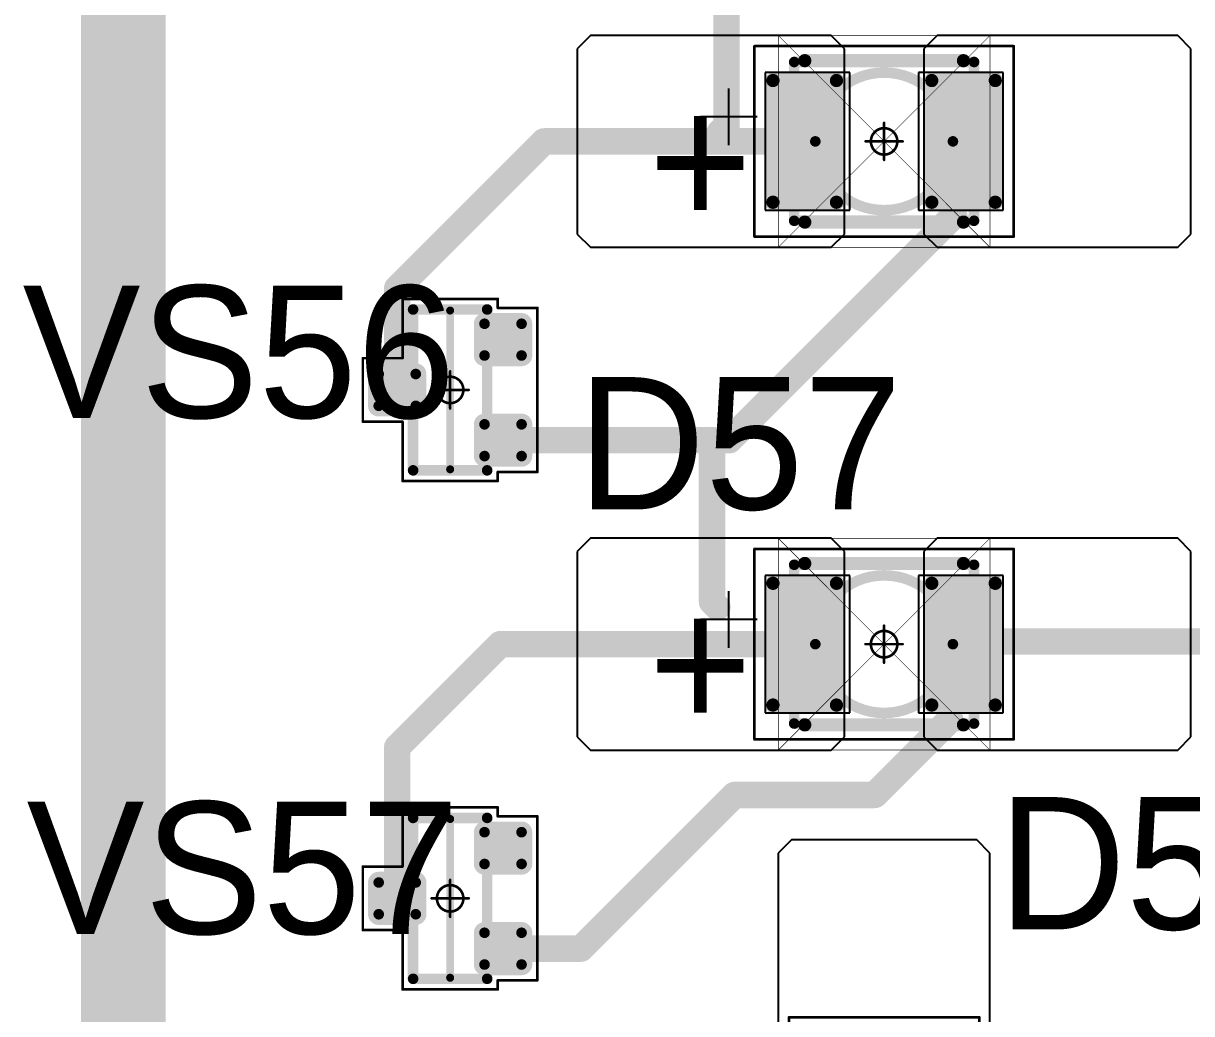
# Model space of a CAD drawing. Header units: millimetres. Extents: x 0 to 273, y 0 to 149.
# Drawn here: x 186.73 to 208.81, y 46.02 to 64.73 of the extents above; entities that cross this region are included whole.
import ezdxf

# ---------------------------------------------------------------- set-up
doc = ezdxf.new("R2010")
doc.units = ezdxf.units.MM
for name, color, linetype in [('Mechanical13', 56, 'Continuous'), ('Mechanical15', 56, 'Continuous'), ('Mechanical2', 216, 'Continuous'), ('TopLayer', 1, 'Continuous'), ('TopOverlay', 2, 'Continuous'), ('TopPaste', 8, 'Continuous'), ('TopSolder', 216, 'Continuous')]:
    doc.layers.add(name, color=color, linetype=linetype)

# ---------------------------------------------------------------- blocks, each defined once
blk = doc.blocks.new('SOT23_13')
at = {"layer": 'Mechanical13', "const_width": 0.2}
for points in [[(-0.7, 1.52), (-0.7, -1.52)], [(0.7, 1.52), (-0.7, 1.52)], [(0.7, 1.52), (0.7, -1.52)], [(0.7, -1.52), (-0.7, -1.52)]]:
    blk.add_lwpolyline(points, dxfattribs=at)
at = {"layer": 'Mechanical13', "const_width": 0.1}
for points in [[(-0.75, 1.52, 1), (-0.65, 1.52, 1)], [(-0.75, 1.52, 1), (-0.65, 1.52, 1)], [(0.65, 1.52, 1), (0.75, 1.52, 1)], [(0.65, 1.52, 1), (0.75, 1.52, 1)], [(-0.75, -1.52, 1), (-0.65, -1.52, 1)], [(-0.75, -1.52, 1), (-0.65, -1.52, 1)], [(0.65, -1.52, 1), (0.75, -1.52, 1)], [(0.65, -1.52, 1), (0.75, -1.52, 1)]]:
    blk.add_lwpolyline(points, format="xyb", close=True, dxfattribs=at)
at = {"layer": 'Mechanical15', "const_width": 0.05}
for points in [[(-0.9, 1.55), (-1.65, 1.55)], [(-1.65, 1.55), (-1.65, -1.55)], [(0.9, 1.72), (-0.9, 1.72)], [(-0.9, 1.72), (-0.9, 1.55)], [(0.9, 1.72), (0.9, 0.6)], [(1.65, 0.6), (0.9, 0.6)], [(1.65, 0.6), (1.65, -0.6)], [(0, 0.35), (0, -0.35)], [(0.35, 0), (-0.35, 0)], [(0.9, -0.6), (0.9, -1.72)], [(1.65, -0.6), (0.9, -0.6)], [(-0.9, -1.55), (-1.65, -1.55)], [(-0.9, -1.55), (-0.9, -1.72)], [(0.9, -1.72), (-0.9, -1.72)]]:
    blk.add_lwpolyline(points, dxfattribs=at)
at = {"layer": 'Mechanical15'}
for points, const_width in [([(-1.662, 1.55, 1), (-1.637, 1.55, 1)], 0.025), ([(-1.662, 1.55, 1), (-1.637, 1.55, 1)], 0.025), ([(-0.913, 1.72, 1), (-0.888, 1.72, 1)], 0.025), ([(-0.913, 1.72, 1), (-0.888, 1.72, 1)], 0.025), ([(-0.913, 1.55, 1), (-0.888, 1.55, 1)], 0.025), ([(-0.913, 1.55, 1), (-0.888, 1.55, 1)], 0.025), ([(0.888, 1.72, 1), (0.913, 1.72, 1)], 0.025), ([(0.888, 1.72, 1), (0.913, 1.72, 1)], 0.025), ([(0.888, 0.6, 1), (0.913, 0.6, 1)], 0.025), ([(0.888, 0.6, 1), (0.913, 0.6, 1)], 0.025), ([(1.637, 0.6, 1), (1.662, 0.6, 1)], 0.025), ([(1.637, 0.6, 1), (1.662, 0.6, 1)], 0.025), ([(0.25, 0, 1), (-0.25, 0, 1)], 0.05), ([(-0.012, 0.35, 1), (0.012, 0.35, 1)], 0.025), ([(-0.362, 0, 1), (-0.337, 0, 1)], 0.025), ([(-0.262, 0, 1), (-0.238, 0, 1)], 0.025), ([(0.238, 0, 1), (0.262, 0, 1)], 0.025), ([(0.337, 0, 1), (0.362, 0, 1)], 0.025), ([(-0.012, -0.35, 1), (0.012, -0.35, 1)], 0.025), ([(0.888, -0.6, 1), (0.913, -0.6, 1)], 0.025), ([(0.888, -0.6, 1), (0.913, -0.6, 1)], 0.025), ([(1.637, -0.6, 1), (1.662, -0.6, 1)], 0.025), ([(1.637, -0.6, 1), (1.662, -0.6, 1)], 0.025), ([(-1.662, -1.55, 1), (-1.637, -1.55, 1)], 0.025), ([(-1.662, -1.55, 1), (-1.637, -1.55, 1)], 0.025), ([(-0.913, -1.55, 1), (-0.888, -1.55, 1)], 0.025), ([(-0.913, -1.55, 1), (-0.888, -1.55, 1)], 0.025), ([(-0.913, -1.72, 1), (-0.888, -1.72, 1)], 0.025), ([(-0.913, -1.72, 1), (-0.888, -1.72, 1)], 0.025), ([(0.888, -1.72, 1), (0.913, -1.72, 1)], 0.025), ([(0.888, -1.72, 1), (0.913, -1.72, 1)], 0.025)]:
    blk.add_lwpolyline(points, format="xyb", close=True, dxfattribs=dict(at, const_width=const_width))
at = {"layer": 'TopLayer', "const_width": 0.1}
for points in [[(-1.4, 1.25, 1), (-1.3, 1.25, 1)], [(-0.7, 1.25, 1), (-0.6, 1.25, 1)], [(-1.4, 0.65, 1), (-1.3, 0.65, 1)], [(-0.7, 0.65, 1), (-0.6, 0.65, 1)], [(0.6, 0.3, 1), (0.7, 0.3, 1)], [(1.3, 0.3, 1), (1.4, 0.3, 1)], [(0.6, -0.3, 1), (0.7, -0.3, 1)], [(1.3, -0.3, 1), (1.4, -0.3, 1)], [(-1.4, -0.65, 1), (-1.3, -0.65, 1)], [(-0.7, -0.65, 1), (-0.6, -0.65, 1)], [(-1.4, -1.25, 1), (-1.3, -1.25, 1)], [(-0.7, -1.25, 1), (-0.6, -1.25, 1)]]:
    blk.add_lwpolyline(points, format="xyb", close=True, dxfattribs=at)
at = {"layer": 'TopLayer'}
for points in [[(-1.35, 1.35), (-1.35, 0.55), (-0.65, 1.35), (-0.65, 0.55)], [(-1.45, 1.25), (-1.45, 0.65), (-0.55, 1.25), (-0.55, 0.65)], [(0.55, 0.3), (0.55, -0.3), (1.45, 0.3), (1.45, -0.3)], [(0.65, 0.4), (0.65, -0.4), (1.35, 0.4), (1.35, -0.4)], [(-1.45, -0.65), (-1.45, -1.25), (-0.55, -0.65), (-0.55, -1.25)], [(-1.35, -0.55), (-1.35, -1.35), (-0.65, -0.55), (-0.65, -1.35)]]:
    blk.add_solid(points, dxfattribs=at)
at = {"layer": 'TopOverlay', "const_width": 0.15}
blk.add_lwpolyline([(0, 1.5), (0, -1.5)], dxfattribs=at)
at = {"layer": 'TopOverlay', "const_width": 0.075}
for points in [[(-0.038, 1.5, 1), (0.038, 1.5, 1)], [(-0.038, -1.5, 1), (0.038, -1.5, 1)]]:
    blk.add_lwpolyline(points, format="xyb", close=True, dxfattribs=at)
at = {"layer": 'TopPaste', "const_width": 0.075}
for points in [[(-1.387, 1.25, 1), (-1.313, 1.25, 1)], [(-0.687, 1.25, 1), (-0.613, 1.25, 1)], [(-1.387, 0.65, 1), (-1.313, 0.65, 1)], [(-0.687, 0.65, 1), (-0.613, 0.65, 1)], [(0.613, 0.3, 1), (0.687, 0.3, 1)], [(1.313, 0.3, 1), (1.387, 0.3, 1)], [(0.613, -0.3, 1), (0.687, -0.3, 1)], [(1.313, -0.3, 1), (1.387, -0.3, 1)], [(-1.387, -0.65, 1), (-1.313, -0.65, 1)], [(-0.687, -0.65, 1), (-0.613, -0.65, 1)], [(-1.387, -1.25, 1), (-1.313, -1.25, 1)], [(-0.687, -1.25, 1), (-0.613, -1.25, 1)]]:
    blk.add_lwpolyline(points, format="xyb", close=True, dxfattribs=at)
at = {"layer": 'TopPaste'}
for points in [[(-1.35, 1.325), (-1.35, 0.575), (-0.65, 1.325), (-0.65, 0.575)], [(-1.425, 1.25), (-1.425, 0.65), (-0.575, 1.25), (-0.575, 0.65)], [(0.575, 0.3), (0.575, -0.3), (1.425, 0.3), (1.425, -0.3)], [(0.65, 0.375), (0.65, -0.375), (1.35, 0.375), (1.35, -0.375)], [(-1.425, -0.65), (-1.425, -1.25), (-0.575, -0.65), (-0.575, -1.25)], [(-1.35, -0.575), (-1.35, -1.325), (-0.65, -0.575), (-0.65, -1.325)]]:
    blk.add_solid(points, dxfattribs=at)
at = {"layer": 'TopSolder', "const_width": 0.202}
for points in [[(-1.451, 1.25, 1), (-1.249, 1.25, 1)], [(-0.751, 1.25, 1), (-0.549, 1.25, 1)], [(-1.451, 0.65, 1), (-1.249, 0.65, 1)], [(-0.751, 0.65, 1), (-0.549, 0.65, 1)], [(0.549, 0.3, 1), (0.751, 0.3, 1)], [(1.249, 0.3, 1), (1.451, 0.3, 1)], [(0.549, -0.3, 1), (0.751, -0.3, 1)], [(1.249, -0.3, 1), (1.451, -0.3, 1)], [(-1.451, -0.65, 1), (-1.249, -0.65, 1)], [(-0.751, -0.65, 1), (-0.549, -0.65, 1)], [(-1.451, -1.25, 1), (-1.249, -1.25, 1)], [(-0.751, -1.25, 1), (-0.549, -1.25, 1)]]:
    blk.add_lwpolyline(points, format="xyb", close=True, dxfattribs=at)
at = {"layer": 'TopSolder'}
for points in [[(-1.35, 1.452), (-1.35, 0.448), (-0.65, 1.452), (-0.65, 0.448)], [(-1.552, 1.25), (-1.552, 0.65), (-0.448, 1.25), (-0.448, 0.65)], [(0.65, 0.502), (0.65, -0.502), (1.35, 0.502), (1.35, -0.502)], [(0.448, 0.3), (0.448, -0.3), (1.552, 0.3), (1.552, -0.3)], [(-1.552, -0.65), (-1.552, -1.25), (-0.448, -0.65), (-0.448, -1.25)], [(-1.35, -0.448), (-1.35, -1.452), (-0.65, -0.448), (-0.65, -1.452)]]:
    blk.add_solid(points, dxfattribs=at)
blk = doc.blocks.new('SOT23_14')
at = {"layer": 'Mechanical13', "const_width": 0.2}
for points in [[(-0.7, 1.52), (-0.7, -1.52)], [(0.7, 1.52), (-0.7, 1.52)], [(0.7, 1.52), (0.7, -1.52)], [(0.7, -1.52), (-0.7, -1.52)]]:
    blk.add_lwpolyline(points, dxfattribs=at)
at = {"layer": 'Mechanical13', "const_width": 0.1}
for points in [[(-0.75, 1.52, 1), (-0.65, 1.52, 1)], [(-0.75, 1.52, 1), (-0.65, 1.52, 1)], [(0.65, 1.52, 1), (0.75, 1.52, 1)], [(0.65, 1.52, 1), (0.75, 1.52, 1)], [(-0.75, -1.52, 1), (-0.65, -1.52, 1)], [(-0.75, -1.52, 1), (-0.65, -1.52, 1)], [(0.65, -1.52, 1), (0.75, -1.52, 1)], [(0.65, -1.52, 1), (0.75, -1.52, 1)]]:
    blk.add_lwpolyline(points, format="xyb", close=True, dxfattribs=at)
at = {"layer": 'Mechanical15', "const_width": 0.05}
for points in [[(-0.9, 1.55), (-1.65, 1.55)], [(-1.65, 1.55), (-1.65, -1.55)], [(0.9, 1.72), (-0.9, 1.72)], [(-0.9, 1.72), (-0.9, 1.55)], [(0.9, 1.72), (0.9, 0.6)], [(1.65, 0.6), (0.9, 0.6)], [(1.65, 0.6), (1.65, -0.6)], [(0, 0.35), (0, -0.35)], [(0.35, 0), (-0.35, 0)], [(0.9, -0.6), (0.9, -1.72)], [(1.65, -0.6), (0.9, -0.6)], [(-0.9, -1.55), (-1.65, -1.55)], [(-0.9, -1.55), (-0.9, -1.72)], [(0.9, -1.72), (-0.9, -1.72)]]:
    blk.add_lwpolyline(points, dxfattribs=at)
at = {"layer": 'Mechanical15'}
for points, const_width in [([(-1.662, 1.55, 1), (-1.637, 1.55, 1)], 0.025), ([(-1.662, 1.55, 1), (-1.637, 1.55, 1)], 0.025), ([(-0.913, 1.72, 1), (-0.888, 1.72, 1)], 0.025), ([(-0.913, 1.72, 1), (-0.888, 1.72, 1)], 0.025), ([(-0.913, 1.55, 1), (-0.888, 1.55, 1)], 0.025), ([(-0.913, 1.55, 1), (-0.888, 1.55, 1)], 0.025), ([(0.888, 1.72, 1), (0.913, 1.72, 1)], 0.025), ([(0.888, 1.72, 1), (0.913, 1.72, 1)], 0.025), ([(0.888, 0.6, 1), (0.913, 0.6, 1)], 0.025), ([(0.888, 0.6, 1), (0.913, 0.6, 1)], 0.025), ([(1.637, 0.6, 1), (1.662, 0.6, 1)], 0.025), ([(1.637, 0.6, 1), (1.662, 0.6, 1)], 0.025), ([(0.25, 0, 1), (-0.25, 0, 1)], 0.05), ([(-0.012, 0.35, 1), (0.012, 0.35, 1)], 0.025), ([(-0.362, 0, 1), (-0.337, 0, 1)], 0.025), ([(-0.262, 0, 1), (-0.238, 0, 1)], 0.025), ([(0.238, 0, 1), (0.262, 0, 1)], 0.025), ([(0.337, 0, 1), (0.362, 0, 1)], 0.025), ([(-0.012, -0.35, 1), (0.012, -0.35, 1)], 0.025), ([(0.888, -0.6, 1), (0.913, -0.6, 1)], 0.025), ([(0.888, -0.6, 1), (0.913, -0.6, 1)], 0.025), ([(1.637, -0.6, 1), (1.662, -0.6, 1)], 0.025), ([(1.637, -0.6, 1), (1.662, -0.6, 1)], 0.025), ([(-1.662, -1.55, 1), (-1.637, -1.55, 1)], 0.025), ([(-1.662, -1.55, 1), (-1.637, -1.55, 1)], 0.025), ([(-0.913, -1.55, 1), (-0.888, -1.55, 1)], 0.025), ([(-0.913, -1.55, 1), (-0.888, -1.55, 1)], 0.025), ([(-0.913, -1.72, 1), (-0.888, -1.72, 1)], 0.025), ([(-0.913, -1.72, 1), (-0.888, -1.72, 1)], 0.025), ([(0.888, -1.72, 1), (0.913, -1.72, 1)], 0.025), ([(0.888, -1.72, 1), (0.913, -1.72, 1)], 0.025)]:
    blk.add_lwpolyline(points, format="xyb", close=True, dxfattribs=dict(at, const_width=const_width))
at = {"layer": 'TopLayer', "const_width": 0.1}
for points in [[(-1.4, 1.25, 1), (-1.3, 1.25, 1)], [(-0.7, 1.25, 1), (-0.6, 1.25, 1)], [(-1.4, 0.65, 1), (-1.3, 0.65, 1)], [(-0.7, 0.65, 1), (-0.6, 0.65, 1)], [(0.6, 0.3, 1), (0.7, 0.3, 1)], [(1.3, 0.3, 1), (1.4, 0.3, 1)], [(0.6, -0.3, 1), (0.7, -0.3, 1)], [(1.3, -0.3, 1), (1.4, -0.3, 1)], [(-1.4, -0.65, 1), (-1.3, -0.65, 1)], [(-0.7, -0.65, 1), (-0.6, -0.65, 1)], [(-1.4, -1.25, 1), (-1.3, -1.25, 1)], [(-0.7, -1.25, 1), (-0.6, -1.25, 1)]]:
    blk.add_lwpolyline(points, format="xyb", close=True, dxfattribs=at)
at = {"layer": 'TopLayer'}
for points in [[(-1.35, 1.35), (-1.35, 0.55), (-0.65, 1.35), (-0.65, 0.55)], [(-1.45, 1.25), (-1.45, 0.65), (-0.55, 1.25), (-0.55, 0.65)], [(0.55, 0.3), (0.55, -0.3), (1.45, 0.3), (1.45, -0.3)], [(0.65, 0.4), (0.65, -0.4), (1.35, 0.4), (1.35, -0.4)], [(-1.45, -0.65), (-1.45, -1.25), (-0.55, -0.65), (-0.55, -1.25)], [(-1.35, -0.55), (-1.35, -1.35), (-0.65, -0.55), (-0.65, -1.35)]]:
    blk.add_solid(points, dxfattribs=at)
at = {"layer": 'TopOverlay', "const_width": 0.15}
blk.add_lwpolyline([(0, 1.5), (0, -1.5)], dxfattribs=at)
at = {"layer": 'TopOverlay', "const_width": 0.075}
for points in [[(-0.038, 1.5, 1), (0.038, 1.5, 1)], [(-0.038, -1.5, 1), (0.038, -1.5, 1)]]:
    blk.add_lwpolyline(points, format="xyb", close=True, dxfattribs=at)
at = {"layer": 'TopPaste', "const_width": 0.075}
for points in [[(-1.387, 1.25, 1), (-1.313, 1.25, 1)], [(-0.687, 1.25, 1), (-0.613, 1.25, 1)], [(-1.387, 0.65, 1), (-1.313, 0.65, 1)], [(-0.687, 0.65, 1), (-0.613, 0.65, 1)], [(0.613, 0.3, 1), (0.687, 0.3, 1)], [(1.313, 0.3, 1), (1.387, 0.3, 1)], [(0.613, -0.3, 1), (0.687, -0.3, 1)], [(1.313, -0.3, 1), (1.387, -0.3, 1)], [(-1.387, -0.65, 1), (-1.313, -0.65, 1)], [(-0.687, -0.65, 1), (-0.613, -0.65, 1)], [(-1.387, -1.25, 1), (-1.313, -1.25, 1)], [(-0.687, -1.25, 1), (-0.613, -1.25, 1)]]:
    blk.add_lwpolyline(points, format="xyb", close=True, dxfattribs=at)
at = {"layer": 'TopPaste'}
for points in [[(-1.35, 1.325), (-1.35, 0.575), (-0.65, 1.325), (-0.65, 0.575)], [(-1.425, 1.25), (-1.425, 0.65), (-0.575, 1.25), (-0.575, 0.65)], [(0.575, 0.3), (0.575, -0.3), (1.425, 0.3), (1.425, -0.3)], [(0.65, 0.375), (0.65, -0.375), (1.35, 0.375), (1.35, -0.375)], [(-1.425, -0.65), (-1.425, -1.25), (-0.575, -0.65), (-0.575, -1.25)], [(-1.35, -0.575), (-1.35, -1.325), (-0.65, -0.575), (-0.65, -1.325)]]:
    blk.add_solid(points, dxfattribs=at)
at = {"layer": 'TopSolder', "const_width": 0.202}
for points in [[(-1.451, 1.25, 1), (-1.249, 1.25, 1)], [(-0.751, 1.25, 1), (-0.549, 1.25, 1)], [(-1.451, 0.65, 1), (-1.249, 0.65, 1)], [(-0.751, 0.65, 1), (-0.549, 0.65, 1)], [(0.549, 0.3, 1), (0.751, 0.3, 1)], [(1.249, 0.3, 1), (1.451, 0.3, 1)], [(0.549, -0.3, 1), (0.751, -0.3, 1)], [(1.249, -0.3, 1), (1.451, -0.3, 1)], [(-1.451, -0.65, 1), (-1.249, -0.65, 1)], [(-0.751, -0.65, 1), (-0.549, -0.65, 1)], [(-1.451, -1.25, 1), (-1.249, -1.25, 1)], [(-0.751, -1.25, 1), (-0.549, -1.25, 1)]]:
    blk.add_lwpolyline(points, format="xyb", close=True, dxfattribs=at)
at = {"layer": 'TopSolder'}
for points in [[(-1.35, 1.452), (-1.35, 0.448), (-0.65, 1.452), (-0.65, 0.448)], [(-1.552, 1.25), (-1.552, 0.65), (-0.448, 1.25), (-0.448, 0.65)], [(0.65, 0.502), (0.65, -0.502), (1.35, 0.502), (1.35, -0.502)], [(0.448, 0.3), (0.448, -0.3), (1.552, 0.3), (1.552, -0.3)], [(-1.552, -0.65), (-1.552, -1.25), (-0.448, -0.65), (-0.448, -1.25)], [(-1.35, -0.448), (-1.35, -1.452), (-0.65, -0.448), (-0.65, -1.452)]]:
    blk.add_solid(points, dxfattribs=at)
blk = doc.blocks.new('T66G_97')
at = {"layer": 'Mechanical13'}
for p, q in [((2.936, 0.071), (2.936, -1)), ((2.4, -0.464), (3.471, -0.464))]:
    blk.add_line(p, q, dxfattribs=at)
at = {"layer": 'Mechanical13', "const_width": 0.2}
for points in [[(-1.7, -1.5), (-1.7, 1.5)], [(1.7, 1.5), (-1.7, 1.5)], [(1.7, -1.5), (1.7, 1.5)], [(1.7, -1.5), (-1.7, -1.5)]]:
    blk.add_lwpolyline(points, dxfattribs=at)
at = {"layer": 'Mechanical13'}
for points, const_width in [([(-1.75, 1.5, 1), (-1.65, 1.5, 1)], 0.1), ([(-1.75, 1.5, 1), (-1.65, 1.5, 1)], 0.1), ([(1.65, 1.5, 1), (1.75, 1.5, 1)], 0.1), ([(1.65, 1.5, 1), (1.75, 1.5, 1)], 0.1), ([(1.3, 0, 1), (-1.3, 0, 1)], 0.2), ([(-1.35, 0, 1), (-1.25, 0, 1)], 0.1), ([(1.25, 0, 1), (1.35, 0, 1)], 0.1), ([(-1.75, -1.5, 1), (-1.65, -1.5, 1)], 0.1), ([(-1.75, -1.5, 1), (-1.65, -1.5, 1)], 0.1), ([(1.65, -1.5, 1), (1.75, -1.5, 1)], 0.1), ([(1.65, -1.5, 1), (1.75, -1.5, 1)], 0.1)]:
    blk.add_lwpolyline(points, format="xyb", close=True, dxfattribs=dict(at, const_width=const_width))
at = {"layer": 'Mechanical15', "const_width": 0.05}
for points in [[(2.45, 1.8), (-2.45, 1.8)], [(-2.45, -1.8), (-2.45, 1.8)], [(2.45, -1.8), (2.45, 1.8)], [(0, -0.35), (0, 0.35)], [(0.35, 0), (-0.35, 0)], [(2.45, -1.8), (-2.45, -1.8)]]:
    blk.add_lwpolyline(points, dxfattribs=at)
at = {"layer": 'Mechanical15'}
for points, const_width in [([(-2.462, 1.8, 1), (-2.438, 1.8, 1)], 0.025), ([(-2.462, 1.8, 1), (-2.438, 1.8, 1)], 0.025), ([(2.438, 1.8, 1), (2.462, 1.8, 1)], 0.025), ([(2.438, 1.8, 1), (2.462, 1.8, 1)], 0.025), ([(0.25, 0, 1), (-0.25, 0, 1)], 0.05), ([(-0.012, 0.35, 1), (0.012, 0.35, 1)], 0.025), ([(-0.362, 0, 1), (-0.337, 0, 1)], 0.025), ([(-0.262, 0, 1), (-0.238, 0, 1)], 0.025), ([(0.238, 0, 1), (0.262, 0, 1)], 0.025), ([(0.337, 0, 1), (0.362, 0, 1)], 0.025), ([(-0.012, -0.35, 1), (0.012, -0.35, 1)], 0.025), ([(-2.462, -1.8, 1), (-2.438, -1.8, 1)], 0.025), ([(-2.462, -1.8, 1), (-2.438, -1.8, 1)], 0.025), ([(2.438, -1.8, 1), (2.462, -1.8, 1)], 0.025), ([(2.438, -1.8, 1), (2.462, -1.8, 1)], 0.025)]:
    blk.add_lwpolyline(points, format="xyb", close=True, dxfattribs=dict(at, const_width=const_width))
at = {"layer": 'TopLayer'}
for p, q in [((-5.55, 2), (-5.8, 1.75)), ((-1, 2), (-5.55, 2)), ((-0.75, 1.75), (-1, 2)), ((1, 2), (0.75, 1.75)), ((5.55, 2), (1, 2)), ((5.8, 1.75), (5.55, 2)), ((-5.8, 1.75), (-5.8, -1.75)), ((-0.75, -1.75), (-0.75, 1.75)), ((0.75, 1.75), (0.75, -1.75)), ((5.8, -1.75), (5.8, 1.75)), ((-5.8, -1.75), (-5.55, -2)), ((-1, -2), (-0.75, -1.75)), ((0.75, -1.75), (1, -2)), ((5.55, -2), (5.8, -1.75)), ((-5.55, -2), (-1, -2)), ((1, -2), (5.55, -2))]:
    blk.add_line(p, q, dxfattribs=at)
at = {"layer": 'TopLayer', "const_width": 0.15}
for points in [[(-2.175, 1.15, 1), (-2.025, 1.15, 1)], [(-0.975, 1.15, 1), (-0.825, 1.15, 1)], [(0.825, 1.15, 1), (0.975, 1.15, 1)], [(2.025, 1.15, 1), (2.175, 1.15, 1)], [(-2.175, -1.15, 1), (-2.025, -1.15, 1)], [(-0.975, -1.15, 1), (-0.825, -1.15, 1)], [(0.825, -1.15, 1), (0.975, -1.15, 1)], [(2.025, -1.15, 1), (2.175, -1.15, 1)]]:
    blk.add_lwpolyline(points, format="xyb", close=True, dxfattribs=at)
at = {"layer": 'TopLayer'}
for points in [[(-0.75, 1.15), (-2.25, 1.15), (-0.75, -1.15), (-2.25, -1.15)], [(-0.9, 1.3), (-2.1, 1.3), (-0.9, -1.3), (-2.1, -1.3)], [(2.25, 1.15), (0.75, 1.15), (2.25, -1.15), (0.75, -1.15)], [(2.1, 1.3), (0.9, 1.3), (2.1, -1.3), (0.9, -1.3)]]:
    blk.add_solid(points, dxfattribs=at)
at = {"layer": 'TopOverlay', "const_width": 0.25}
for points in [[(1.5, 1.525), (-1.5, 1.525)], [(1.5, -1.525), (-1.5, -1.525)]]:
    blk.add_lwpolyline(points, dxfattribs=at)
at = {"layer": 'TopOverlay', "const_width": 0.125}
for points in [[(-1.562, 1.525, 1), (-1.438, 1.525, 1)], [(1.438, 1.525, 1), (1.562, 1.525, 1)], [(-1.562, -1.525, 1), (-1.438, -1.525, 1)], [(1.438, -1.525, 1), (1.562, -1.525, 1)]]:
    blk.add_lwpolyline(points, format="xyb", close=True, dxfattribs=at)
at = {"layer": 'TopPaste', "const_width": 0.125}
for points in [[(-2.163, 1.15, 1), (-2.038, 1.15, 1)], [(-0.963, 1.15, 1), (-0.838, 1.15, 1)], [(0.838, 1.15, 1), (0.963, 1.15, 1)], [(2.038, 1.15, 1), (2.163, 1.15, 1)], [(-2.163, -1.15, 1), (-2.038, -1.15, 1)], [(-0.963, -1.15, 1), (-0.838, -1.15, 1)], [(0.838, -1.15, 1), (0.963, -1.15, 1)], [(2.038, -1.15, 1), (2.163, -1.15, 1)]]:
    blk.add_lwpolyline(points, format="xyb", close=True, dxfattribs=at)
at = {"layer": 'TopPaste'}
for points in [[(-0.775, 1.15), (-2.225, 1.15), (-0.775, -1.15), (-2.225, -1.15)], [(-0.9, 1.275), (-2.1, 1.275), (-0.9, -1.275), (-2.1, -1.275)], [(2.225, 1.15), (0.775, 1.15), (2.225, -1.15), (0.775, -1.15)], [(2.1, 1.275), (0.9, 1.275), (2.1, -1.275), (0.9, -1.275)]]:
    blk.add_solid(points, dxfattribs=at)
at = {"layer": 'TopSolder'}
for p, q in [((-2.25, 1.3), (-2.25, -1.3)), ((-0.65, 1.3), (-2.25, 1.3)), ((-0.65, -1.3), (-0.65, 1.3)), ((0.65, 1.3), (0.65, -1.3)), ((2.25, 1.3), (0.65, 1.3)), ((2.25, -1.3), (2.25, 1.3)), ((-2.25, -1.3), (-0.65, -1.3)), ((0.65, -1.3), (2.25, -1.3))]:
    blk.add_line(p, q, dxfattribs=at)
at = {"layer": 'TopOverlay'}
blk.add_text('+', height=2.5, dxfattribs=at).set_placement((2.5, -0.8))
blk = doc.blocks.new('T66G_98')
at = {"layer": 'Mechanical13'}
for p, q in [((2.936, 0.071), (2.936, -1)), ((2.4, -0.464), (3.471, -0.464))]:
    blk.add_line(p, q, dxfattribs=at)
at = {"layer": 'Mechanical13', "const_width": 0.2}
for points in [[(1.7, 1.5), (-1.7, 1.5)], [(-1.7, 1.5), (-1.7, -1.5)], [(1.7, 1.5), (1.7, -1.5)], [(1.7, -1.5), (-1.7, -1.5)]]:
    blk.add_lwpolyline(points, dxfattribs=at)
at = {"layer": 'Mechanical13'}
for points, const_width in [([(-1.75, 1.5, 1), (-1.65, 1.5, 1)], 0.1), ([(-1.75, 1.5, 1), (-1.65, 1.5, 1)], 0.1), ([(1.65, 1.5, 1), (1.75, 1.5, 1)], 0.1), ([(1.65, 1.5, 1), (1.75, 1.5, 1)], 0.1), ([(1.3, 0, 1), (-1.3, 0, 1)], 0.2), ([(-1.35, 0, 1), (-1.25, 0, 1)], 0.1), ([(1.25, 0, 1), (1.35, 0, 1)], 0.1), ([(-1.75, -1.5, 1), (-1.65, -1.5, 1)], 0.1), ([(-1.75, -1.5, 1), (-1.65, -1.5, 1)], 0.1), ([(1.65, -1.5, 1), (1.75, -1.5, 1)], 0.1), ([(1.65, -1.5, 1), (1.75, -1.5, 1)], 0.1)]:
    blk.add_lwpolyline(points, format="xyb", close=True, dxfattribs=dict(at, const_width=const_width))
at = {"layer": 'Mechanical15', "const_width": 0.05}
for points in [[(-2.45, 1.8), (-2.45, -1.8)], [(2.45, 1.8), (-2.45, 1.8)], [(2.45, 1.8), (2.45, -1.8)], [(0, 0.35), (0, -0.35)], [(0.35, 0), (-0.35, 0)], [(2.45, -1.8), (-2.45, -1.8)]]:
    blk.add_lwpolyline(points, dxfattribs=at)
at = {"layer": 'Mechanical15'}
for points, const_width in [([(-2.462, 1.8, 1), (-2.438, 1.8, 1)], 0.025), ([(-2.462, 1.8, 1), (-2.438, 1.8, 1)], 0.025), ([(2.438, 1.8, 1), (2.462, 1.8, 1)], 0.025), ([(2.438, 1.8, 1), (2.462, 1.8, 1)], 0.025), ([(0.25, 0, 1), (-0.25, 0, 1)], 0.05), ([(-0.012, 0.35, 1), (0.012, 0.35, 1)], 0.025), ([(-0.362, 0, 1), (-0.337, 0, 1)], 0.025), ([(-0.262, 0, 1), (-0.238, 0, 1)], 0.025), ([(0.238, 0, 1), (0.262, 0, 1)], 0.025), ([(0.337, 0, 1), (0.362, 0, 1)], 0.025), ([(-0.012, -0.35, 1), (0.012, -0.35, 1)], 0.025), ([(-2.462, -1.8, 1), (-2.438, -1.8, 1)], 0.025), ([(-2.462, -1.8, 1), (-2.438, -1.8, 1)], 0.025), ([(2.438, -1.8, 1), (2.462, -1.8, 1)], 0.025), ([(2.438, -1.8, 1), (2.462, -1.8, 1)], 0.025)]:
    blk.add_lwpolyline(points, format="xyb", close=True, dxfattribs=dict(at, const_width=const_width))
at = {"layer": 'TopLayer'}
for p, q in [((-5.55, 2), (-5.8, 1.75)), ((-1, 2), (-5.55, 2)), ((-0.75, 1.75), (-1, 2)), ((1, 2), (0.75, 1.75)), ((5.55, 2), (1, 2)), ((5.8, 1.75), (5.55, 2)), ((-5.8, 1.75), (-5.8, -1.75)), ((-0.75, -1.75), (-0.75, 1.75)), ((0.75, 1.75), (0.75, -1.75)), ((5.8, -1.75), (5.8, 1.75)), ((-5.8, -1.75), (-5.55, -2)), ((-1, -2), (-0.75, -1.75)), ((0.75, -1.75), (1, -2)), ((5.55, -2), (5.8, -1.75)), ((-5.55, -2), (-1, -2)), ((1, -2), (5.55, -2))]:
    blk.add_line(p, q, dxfattribs=at)
at = {"layer": 'TopLayer', "const_width": 0.15}
for points in [[(-2.175, 1.15, 1), (-2.025, 1.15, 1)], [(-0.975, 1.15, 1), (-0.825, 1.15, 1)], [(0.825, 1.15, 1), (0.975, 1.15, 1)], [(2.025, 1.15, 1), (2.175, 1.15, 1)], [(-2.175, -1.15, 1), (-2.025, -1.15, 1)], [(-0.975, -1.15, 1), (-0.825, -1.15, 1)], [(0.825, -1.15, 1), (0.975, -1.15, 1)], [(2.025, -1.15, 1), (2.175, -1.15, 1)]]:
    blk.add_lwpolyline(points, format="xyb", close=True, dxfattribs=at)
at = {"layer": 'TopLayer'}
for points in [[(-0.75, 1.15), (-2.25, 1.15), (-0.75, -1.15), (-2.25, -1.15)], [(-0.9, 1.3), (-2.1, 1.3), (-0.9, -1.3), (-2.1, -1.3)], [(2.25, 1.15), (0.75, 1.15), (2.25, -1.15), (0.75, -1.15)], [(2.1, 1.3), (0.9, 1.3), (2.1, -1.3), (0.9, -1.3)]]:
    blk.add_solid(points, dxfattribs=at)
at = {"layer": 'TopOverlay', "const_width": 0.25}
for points in [[(1.5, 1.525), (-1.5, 1.525)], [(1.5, -1.525), (-1.5, -1.525)]]:
    blk.add_lwpolyline(points, dxfattribs=at)
at = {"layer": 'TopOverlay', "const_width": 0.125}
for points in [[(-1.562, 1.525, 1), (-1.438, 1.525, 1)], [(1.438, 1.525, 1), (1.562, 1.525, 1)], [(-1.562, -1.525, 1), (-1.438, -1.525, 1)], [(1.438, -1.525, 1), (1.562, -1.525, 1)]]:
    blk.add_lwpolyline(points, format="xyb", close=True, dxfattribs=at)
at = {"layer": 'TopPaste', "const_width": 0.125}
for points in [[(-2.163, 1.15, 1), (-2.038, 1.15, 1)], [(-0.963, 1.15, 1), (-0.838, 1.15, 1)], [(0.838, 1.15, 1), (0.963, 1.15, 1)], [(2.038, 1.15, 1), (2.163, 1.15, 1)], [(-2.163, -1.15, 1), (-2.038, -1.15, 1)], [(-0.963, -1.15, 1), (-0.838, -1.15, 1)], [(0.838, -1.15, 1), (0.963, -1.15, 1)], [(2.038, -1.15, 1), (2.163, -1.15, 1)]]:
    blk.add_lwpolyline(points, format="xyb", close=True, dxfattribs=at)
at = {"layer": 'TopPaste'}
for points in [[(-0.775, 1.15), (-2.225, 1.15), (-0.775, -1.15), (-2.225, -1.15)], [(-0.9, 1.275), (-2.1, 1.275), (-0.9, -1.275), (-2.1, -1.275)], [(2.225, 1.15), (0.775, 1.15), (2.225, -1.15), (0.775, -1.15)], [(2.1, 1.275), (0.9, 1.275), (2.1, -1.275), (0.9, -1.275)]]:
    blk.add_solid(points, dxfattribs=at)
at = {"layer": 'TopSolder'}
for p, q in [((-2.25, 1.3), (-2.25, -1.3)), ((-0.65, 1.3), (-2.25, 1.3)), ((-0.65, -1.3), (-0.65, 1.3)), ((0.65, 1.3), (0.65, -1.3)), ((2.25, 1.3), (0.65, 1.3)), ((2.25, -1.3), (2.25, 1.3)), ((-2.25, -1.3), (-0.65, -1.3)), ((0.65, -1.3), (2.25, -1.3))]:
    blk.add_line(p, q, dxfattribs=at)
at = {"layer": 'TopOverlay'}
blk.add_text('+', height=2.5, dxfattribs=at).set_placement((2.5, -0.8))
blk = doc.blocks.new('T66G_99')
at = {"layer": 'Mechanical13'}
for p, q in [((2.936, 0.071), (2.936, -1)), ((2.4, -0.464), (3.471, -0.464))]:
    blk.add_line(p, q, dxfattribs=at)
at = {"layer": 'Mechanical13', "const_width": 0.2}
for points in [[(1.7, 1.5), (-1.7, 1.5)], [(-1.7, 1.5), (-1.7, -1.5)], [(1.7, 1.5), (1.7, -1.5)], [(1.7, -1.5), (-1.7, -1.5)]]:
    blk.add_lwpolyline(points, dxfattribs=at)
at = {"layer": 'Mechanical13'}
for points, const_width in [([(-1.75, 1.5, 1), (-1.65, 1.5, 1)], 0.1), ([(-1.75, 1.5, 1), (-1.65, 1.5, 1)], 0.1), ([(1.65, 1.5, 1), (1.75, 1.5, 1)], 0.1), ([(1.65, 1.5, 1), (1.75, 1.5, 1)], 0.1), ([(1.3, 0, 1), (-1.3, 0, 1)], 0.2), ([(-1.35, 0, 1), (-1.25, 0, 1)], 0.1), ([(1.25, 0, 1), (1.35, 0, 1)], 0.1), ([(-1.75, -1.5, 1), (-1.65, -1.5, 1)], 0.1), ([(-1.75, -1.5, 1), (-1.65, -1.5, 1)], 0.1), ([(1.65, -1.5, 1), (1.75, -1.5, 1)], 0.1), ([(1.65, -1.5, 1), (1.75, -1.5, 1)], 0.1)]:
    blk.add_lwpolyline(points, format="xyb", close=True, dxfattribs=dict(at, const_width=const_width))
at = {"layer": 'Mechanical15', "const_width": 0.05}
for points in [[(-2.45, 1.8), (-2.45, -1.8)], [(2.45, 1.8), (-2.45, 1.8)], [(2.45, 1.8), (2.45, -1.8)], [(0, 0.35), (0, -0.35)], [(0.35, 0), (-0.35, 0)], [(2.45, -1.8), (-2.45, -1.8)]]:
    blk.add_lwpolyline(points, dxfattribs=at)
at = {"layer": 'Mechanical15'}
for points, const_width in [([(-2.462, 1.8, 1), (-2.438, 1.8, 1)], 0.025), ([(-2.462, 1.8, 1), (-2.438, 1.8, 1)], 0.025), ([(2.438, 1.8, 1), (2.462, 1.8, 1)], 0.025), ([(2.438, 1.8, 1), (2.462, 1.8, 1)], 0.025), ([(0.25, 0, 1), (-0.25, 0, 1)], 0.05), ([(-0.012, 0.35, 1), (0.012, 0.35, 1)], 0.025), ([(-0.362, 0, 1), (-0.337, 0, 1)], 0.025), ([(-0.262, 0, 1), (-0.238, 0, 1)], 0.025), ([(0.238, 0, 1), (0.262, 0, 1)], 0.025), ([(0.337, 0, 1), (0.362, 0, 1)], 0.025), ([(-0.012, -0.35, 1), (0.012, -0.35, 1)], 0.025), ([(-2.462, -1.8, 1), (-2.438, -1.8, 1)], 0.025), ([(-2.462, -1.8, 1), (-2.438, -1.8, 1)], 0.025), ([(2.438, -1.8, 1), (2.462, -1.8, 1)], 0.025), ([(2.438, -1.8, 1), (2.462, -1.8, 1)], 0.025)]:
    blk.add_lwpolyline(points, format="xyb", close=True, dxfattribs=dict(at, const_width=const_width))
at = {"layer": 'TopLayer'}
for p, q in [((-5.55, 2), (-5.8, 1.75)), ((-1, 2), (-5.55, 2)), ((-0.75, 1.75), (-1, 2)), ((1, 2), (0.75, 1.75)), ((5.55, 2), (1, 2)), ((5.8, 1.75), (5.55, 2)), ((-5.8, 1.75), (-5.8, -1.75)), ((-0.75, -1.75), (-0.75, 1.75)), ((0.75, 1.75), (0.75, -1.75)), ((5.8, -1.75), (5.8, 1.75)), ((-5.8, -1.75), (-5.55, -2)), ((-1, -2), (-0.75, -1.75)), ((0.75, -1.75), (1, -2)), ((5.55, -2), (5.8, -1.75)), ((-5.55, -2), (-1, -2)), ((1, -2), (5.55, -2))]:
    blk.add_line(p, q, dxfattribs=at)
at = {"layer": 'TopLayer', "const_width": 0.15}
for points in [[(-2.175, 1.15, 1), (-2.025, 1.15, 1)], [(-0.975, 1.15, 1), (-0.825, 1.15, 1)], [(0.825, 1.15, 1), (0.975, 1.15, 1)], [(2.025, 1.15, 1), (2.175, 1.15, 1)], [(-2.175, -1.15, 1), (-2.025, -1.15, 1)], [(-0.975, -1.15, 1), (-0.825, -1.15, 1)], [(0.825, -1.15, 1), (0.975, -1.15, 1)], [(2.025, -1.15, 1), (2.175, -1.15, 1)]]:
    blk.add_lwpolyline(points, format="xyb", close=True, dxfattribs=at)
at = {"layer": 'TopLayer'}
for points in [[(-0.75, 1.15), (-2.25, 1.15), (-0.75, -1.15), (-2.25, -1.15)], [(-0.9, 1.3), (-2.1, 1.3), (-0.9, -1.3), (-2.1, -1.3)], [(2.25, 1.15), (0.75, 1.15), (2.25, -1.15), (0.75, -1.15)], [(2.1, 1.3), (0.9, 1.3), (2.1, -1.3), (0.9, -1.3)]]:
    blk.add_solid(points, dxfattribs=at)
at = {"layer": 'TopOverlay', "const_width": 0.25}
for points in [[(1.5, 1.525), (-1.5, 1.525)], [(1.5, -1.525), (-1.5, -1.525)]]:
    blk.add_lwpolyline(points, dxfattribs=at)
at = {"layer": 'TopOverlay', "const_width": 0.125}
for points in [[(-1.562, 1.525, 1), (-1.438, 1.525, 1)], [(1.438, 1.525, 1), (1.562, 1.525, 1)], [(-1.562, -1.525, 1), (-1.438, -1.525, 1)], [(1.438, -1.525, 1), (1.562, -1.525, 1)]]:
    blk.add_lwpolyline(points, format="xyb", close=True, dxfattribs=at)
at = {"layer": 'TopPaste', "const_width": 0.125}
for points in [[(-2.163, 1.15, 1), (-2.038, 1.15, 1)], [(-0.963, 1.15, 1), (-0.838, 1.15, 1)], [(0.838, 1.15, 1), (0.963, 1.15, 1)], [(2.038, 1.15, 1), (2.163, 1.15, 1)], [(-2.163, -1.15, 1), (-2.038, -1.15, 1)], [(-0.963, -1.15, 1), (-0.838, -1.15, 1)], [(0.838, -1.15, 1), (0.963, -1.15, 1)], [(2.038, -1.15, 1), (2.163, -1.15, 1)]]:
    blk.add_lwpolyline(points, format="xyb", close=True, dxfattribs=at)
at = {"layer": 'TopPaste'}
for points in [[(-0.775, 1.15), (-2.225, 1.15), (-0.775, -1.15), (-2.225, -1.15)], [(-0.9, 1.275), (-2.1, 1.275), (-0.9, -1.275), (-2.1, -1.275)], [(2.225, 1.15), (0.775, 1.15), (2.225, -1.15), (0.775, -1.15)], [(2.1, 1.275), (0.9, 1.275), (2.1, -1.275), (0.9, -1.275)]]:
    blk.add_solid(points, dxfattribs=at)
at = {"layer": 'TopSolder'}
for p, q in [((-2.25, 1.3), (-2.25, -1.3)), ((-0.65, 1.3), (-2.25, 1.3)), ((-0.65, -1.3), (-0.65, 1.3)), ((0.65, 1.3), (0.65, -1.3)), ((2.25, 1.3), (0.65, 1.3)), ((2.25, -1.3), (2.25, 1.3)), ((-2.25, -1.3), (-0.65, -1.3)), ((0.65, -1.3), (2.25, -1.3))]:
    blk.add_line(p, q, dxfattribs=at)
at = {"layer": 'TopOverlay'}
blk.add_text('+', height=2.5, dxfattribs=at).set_placement((2.5, -0.8))

msp = doc.modelspace()

# ---------------------------------------------------------------- linework, layer by layer
at = {"layer": 'Mechanical2'}
for points, const_width in [([(201.002, 60.499), (201.002, 64.499)], 0.0127), ([(201.002, 64.499), (205.002, 64.499)], 0.0127), ([(201.002, 64.499), (205.002, 60.499)], 0.01), ([(201.002, 60.499), (205.002, 64.499)], 0.01), ([(205.002, 60.499), (205.002, 64.499)], 0.0127), ([(201.002, 60.499), (205.002, 60.499)], 0.0127), ([(201.002, 50.999), (201.002, 54.999)], 0.0127), ([(201.002, 54.999), (205.002, 54.999)], 0.0127), ([(201.002, 54.999), (205.002, 50.999)], 0.01), ([(201.002, 50.999), (205.002, 54.999)], 0.01), ([(205.002, 50.999), (205.002, 54.999)], 0.0127), ([(201.002, 50.999), (205.002, 50.999)], 0.0127)]:
    msp.add_lwpolyline(points, dxfattribs=dict(at, const_width=const_width))
for points, const_width in [([(200.999, 64.499, 1), (201.005, 64.499, 1)], 0.00635), ([(200.999, 64.499, 1), (201.005, 64.499, 1)], 0.00635), ([(200.999, 64.499, 1), (201.004, 64.499, 1)], 0.005), ([(204.999, 64.499, 1), (205.005, 64.499, 1)], 0.00635), ([(204.999, 64.499, 1), (205.005, 64.499, 1)], 0.00635), ([(204.999, 64.499, 1), (205.004, 64.499, 1)], 0.005), ([(200.999, 60.499, 1), (201.005, 60.499, 1)], 0.00635), ([(200.999, 60.499, 1), (201.005, 60.499, 1)], 0.00635), ([(200.999, 60.499, 1), (201.004, 60.499, 1)], 0.005), ([(204.999, 60.499, 1), (205.005, 60.499, 1)], 0.00635), ([(204.999, 60.499, 1), (205.005, 60.499, 1)], 0.00635), ([(204.999, 60.499, 1), (205.004, 60.499, 1)], 0.005), ([(200.999, 54.999, 1), (201.005, 54.999, 1)], 0.00635), ([(200.999, 54.999, 1), (201.005, 54.999, 1)], 0.00635), ([(200.999, 54.999, 1), (201.004, 54.999, 1)], 0.005), ([(204.999, 54.999, 1), (205.005, 54.999, 1)], 0.00635), ([(204.999, 54.999, 1), (205.005, 54.999, 1)], 0.00635), ([(204.999, 54.999, 1), (205.004, 54.999, 1)], 0.005), ([(200.999, 50.999, 1), (201.005, 50.999, 1)], 0.00635), ([(200.999, 50.999, 1), (201.005, 50.999, 1)], 0.00635), ([(204.999, 50.999, 1), (205.005, 50.999, 1)], 0.00635), ([(204.999, 50.999, 1), (205.005, 50.999, 1)], 0.00635), ([(200.999, 50.999, 1), (201.004, 50.999, 1)], 0.005), ([(204.999, 50.999, 1), (205.004, 50.999, 1)], 0.005)]:
    msp.add_lwpolyline(points, format="xyb", close=True, dxfattribs=dict(at, const_width=const_width))
at = {"layer": 'TopLayer'}
for points, const_width in [([(188.625, 41.45), (188.625, 67.925)], 1.6), ([(200.025, 62.8), (200.025, 66.616)], 0.5), ([(199.9, 62.675), (200.025, 62.8)], 0.5), ([(193.8, 59.725), (196.574, 62.499)], 0.5), ([(196.574, 62.499), (201.502, 62.499)], 0.5), ([(200.078, 56.853), (204.325, 61.1)], 0.5), ([(193.8, 57.803), (193.8, 59.725)], 0.5), ([(195.8, 56.853), (199.75, 56.853)], 0.5), ([(199.75, 56.853), (200.078, 56.853)], 0.5), ([(199.75, 53.8), (199.75, 56.853)], 0.5), ([(199.75, 53.8), (199.85, 53.7)], 0.5), ([(193.8, 51.05), (195.749, 52.999)], 0.5), ([(195.749, 52.999), (201.502, 52.999)], 0.5), ([(204.502, 52.999), (204.553, 53.05)], 0.5), ([(204.553, 53.05), (211.125, 53.05)], 0.5), ([(202.825, 50.15), (204.25, 51.575)], 0.5), ([(193.8, 48.196), (193.8, 51.05)], 0.5), ([(197.271, 47.246), (200.175, 50.15)], 0.5), ([(200.175, 50.15), (202.825, 50.15)], 0.5), ([(195.8, 47.246), (197.271, 47.246)], 0.5)]:
    msp.add_lwpolyline(points, dxfattribs=dict(at, const_width=const_width))
at = {"layer": 'TopLayer', "const_width": 0.25}
for points in [[(199.9, 62.8, 1), (200.15, 62.8, 1)], [(199.9, 62.8, 1), (200.15, 62.8, 1)], [(196.449, 62.499, 1), (196.699, 62.499, 1)], [(196.449, 62.499, 1), (196.699, 62.499, 1)], [(199.775, 62.675, 1), (200.025, 62.675, 1)], [(201.377, 62.499, 1), (201.627, 62.499, 1)], [(204.2, 61.1, 1), (204.45, 61.1, 1)], [(193.675, 59.725, 1), (193.925, 59.725, 1)], [(193.675, 59.725, 1), (193.925, 59.725, 1)], [(193.675, 57.803, 1), (193.925, 57.803, 1)], [(195.675, 56.853, 1), (195.925, 56.853, 1)], [(199.625, 56.853, 1), (199.875, 56.853, 1)], [(199.625, 56.853, 1), (199.875, 56.853, 1)], [(199.625, 56.853, 1), (199.875, 56.853, 1)], [(199.953, 56.853, 1), (200.203, 56.853, 1)], [(199.953, 56.853, 1), (200.203, 56.853, 1)], [(199.625, 53.8, 1), (199.875, 53.8, 1)], [(199.625, 53.8, 1), (199.875, 53.8, 1)], [(199.725, 53.7, 1), (199.975, 53.7, 1)], [(195.624, 52.999, 1), (195.874, 52.999, 1)], [(195.624, 52.999, 1), (195.874, 52.999, 1)], [(201.377, 52.999, 1), (201.627, 52.999, 1)], [(204.377, 52.999, 1), (204.627, 52.999, 1)], [(204.428, 53.05, 1), (204.678, 53.05, 1)], [(204.428, 53.05, 1), (204.678, 53.05, 1)], [(204.125, 51.575, 1), (204.375, 51.575, 1)], [(193.675, 51.05, 1), (193.925, 51.05, 1)], [(193.675, 51.05, 1), (193.925, 51.05, 1)], [(200.05, 50.15, 1), (200.3, 50.15, 1)], [(200.05, 50.15, 1), (200.3, 50.15, 1)], [(202.7, 50.15, 1), (202.95, 50.15, 1)], [(202.7, 50.15, 1), (202.95, 50.15, 1)], [(193.675, 48.196, 1), (193.925, 48.196, 1)], [(195.675, 47.246, 1), (195.925, 47.246, 1)], [(197.146, 47.246, 1), (197.396, 47.246, 1)], [(197.146, 47.246, 1), (197.396, 47.246, 1)]]:
    msp.add_lwpolyline(points, format="xyb", close=True, dxfattribs=at)

# ---------------------------------------------------------------- block references
for name, p, rotation in [('T66G_99', (203.002, 62.499), 180), ('SOT23_14', (194.8, 57.803), 180), ('T66G_98', (203.002, 52.999), 180), ('SOT23_13', (194.8, 48.196), 180), ('T66G_97', (203.002, 43.499), 270)]:
    msp.add_blockref(name, p, dxfattribs=dict(rotation=rotation))

# ---------------------------------------------------------------- texts
at = {"layer": 'TopOverlay'}
for s, p in [('VS56', (186.719, 57.274)), ('D57', (197.205, 55.545)), ('D58', (205.159, 47.61)), ('VS57', (186.794, 47.524))]:
    msp.add_text(s, height=2.5, dxfattribs=at).set_placement(p)

doc.saveas('drawing.dxf')
